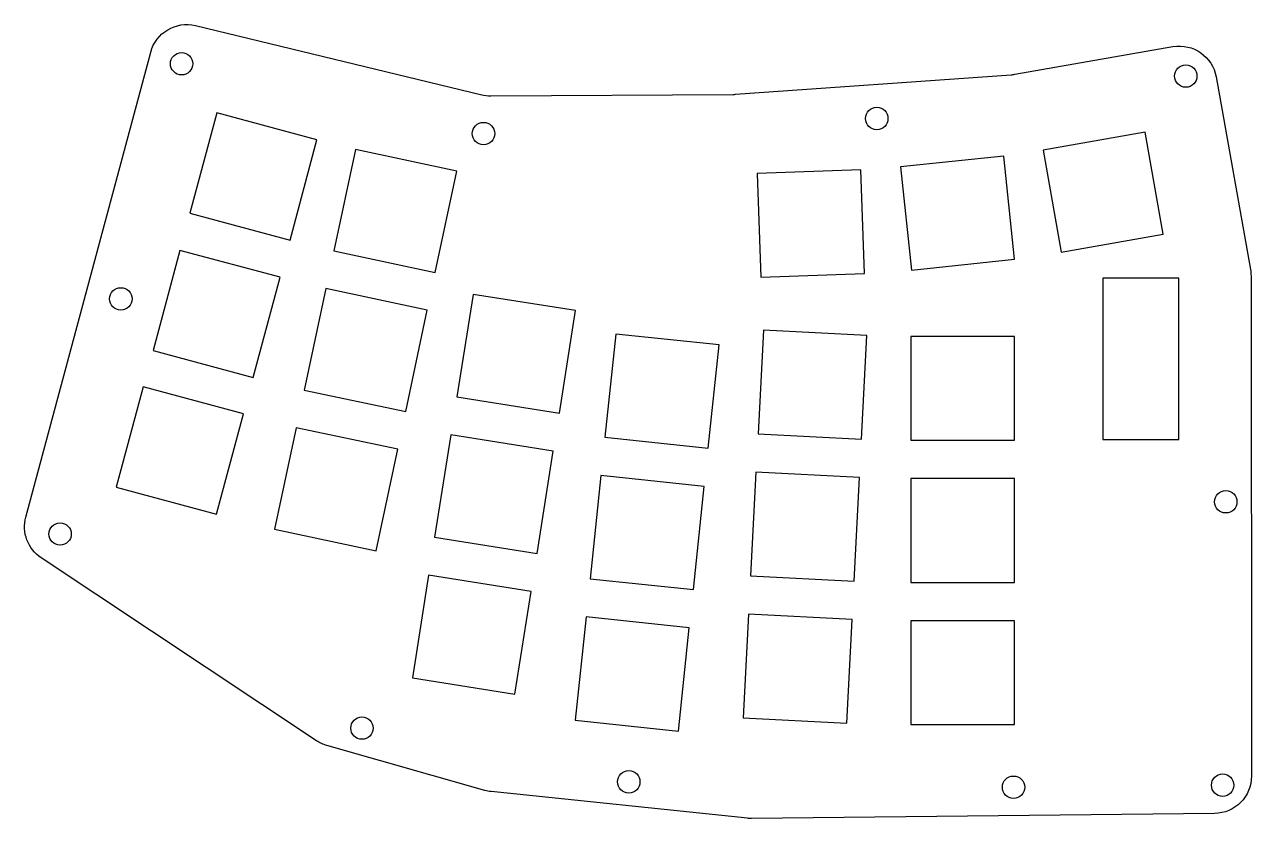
# Model space of a CAD drawing. Header units: millimetres. Extents: x -283 to -119, y -208 to -102.
import ezdxf

# ---------------------------------------------------------------- set-up
doc = ezdxf.new("R2010")
doc.units = ezdxf.units.MM
doc.layers.get('0').update_dxf_attribs({"linetype": 'CONTINUOUS'})

msp = doc.modelspace()

# ---------------------------------------------------------------- linework, layer by layer
msp.add_lwpolyline([(-220.84, -204.91, -0.04353), (-221.69, -204.75), (-242.84, -198.73, -0.077382), (-244.23, -198.08), (-281.11, -173.59, -0.322246), (-283.17, -168.13), (-266.44, -105.87, -0.406753), (-260.44, -102.3), (-222.1, -111.56, 0.060665), (-220.9, -111.7), (-188.42, -111.52, 0.016376), (-188.09, -111.51), (-151.2, -108.89, 0.025484), (-150.69, -108.82), (-129.5, -105.12, -0.413275), (-123.72, -109.17), (-119.13, -134.97, -0.043817), (-119.05, -135.84), (-118.99, -199.57), (-118.99, -202.83, -0.411059), (-123.94, -207.83), (-185.94, -208.5, -0.028542), (-186.51, -208.47)], format="xyb", close=True)
for points in [[(-247.77, -131.04), (-244.17, -117.61), (-257.6, -114.01), (-261.19, -127.44)], [(-130.8, -130.26), (-133.21, -116.57), (-146.9, -118.98), (-144.49, -132.67)], [(-228.32, -135.38), (-225.43, -121.78), (-239.02, -118.89), (-241.91, -132.49)], [(-150.71, -133.6), (-152.16, -119.78), (-165.99, -121.23), (-164.53, -135.06)], [(-171.31, -121.63), (-185.2, -122.11), (-184.71, -136.01), (-170.82, -135.52)], [(-252.7, -149.44), (-249.1, -136.01), (-262.53, -132.41), (-266.13, -145.84)], [(-138.88, -136.15), (-138.88, -157.74), (-128.72, -157.74), (-128.72, -136.15)], [(-229.39, -140.41), (-242.99, -137.52), (-245.87, -151.12), (-232.28, -154.01)], [(-223.26, -138.3), (-225.43, -152.03), (-211.7, -154.2), (-209.53, -140.47)], [(-191.76, -158.9), (-190.31, -145.07), (-204.13, -143.62), (-205.59, -157.44)], [(-170.49, -143.81), (-184.37, -143.09), (-185.09, -156.97), (-171.21, -157.69)], [(-150.73, -143.93), (-164.63, -143.93), (-164.63, -157.83), (-150.73, -157.83)], [(-257.62, -167.73), (-254.02, -154.3), (-267.45, -150.7), (-271.05, -164.13)], [(-233.35, -159.05), (-246.95, -156.16), (-249.84, -169.75), (-236.24, -172.64)], [(-212.51, -159.29), (-226.24, -157.11), (-228.41, -170.84), (-214.68, -173.02)], [(-193.75, -177.84), (-192.3, -164.02), (-206.13, -162.57), (-207.58, -176.39)], [(-185.36, -162.11), (-186.09, -175.99), (-172.21, -176.72), (-171.48, -162.84)], [(-150.73, -176.88), (-150.73, -162.98), (-164.63, -162.98), (-164.63, -176.88)], [(-215.49, -178.1), (-229.22, -175.93), (-231.39, -189.66), (-217.66, -191.83)], [(-208.12, -181.51), (-209.57, -195.34), (-195.75, -196.79), (-194.29, -182.96)], [(-173.21, -195.74), (-172.48, -181.86), (-186.36, -181.13), (-187.09, -195.01)], [(-164.63, -182.03), (-164.63, -195.93), (-150.73, -195.93), (-150.73, -182.03)]]:
    msp.add_lwpolyline(points, close=True)
for centre in [(-262.3, -107.41), (-127.79, -109.06), (-169.18, -114.75), (-221.86, -116.77), (-270.44, -138.91), (-122.43, -166.08), (-278.58, -170.4), (-238.14, -196.4), (-202.4, -203.59), (-150.86, -204.32), (-122.85, -204.04)]:
    msp.add_circle(centre, 1.5)

doc.saveas('drawing.dxf')
